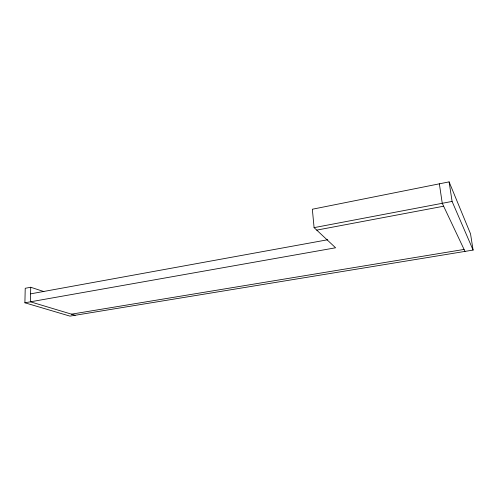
<?xml version="1.0" encoding="UTF-8"?>
<svg xmlns="http://www.w3.org/2000/svg" width="498" height="498" viewBox="0 0 498 498"><rect width="100%" height="100%" fill="white"/><g stroke="black" fill="none" stroke-linecap="round" stroke-linejoin="round"><path stroke-width="0.75" d="M24.9 302.79L335.59 247.786L314.089 227.642L312.339 209.235L449.103 181.876L470.523 233.823L473.1 250.077L69.969 316.124L24.9 302.79L25.224 288.286L30.727 287.259L30.434 301.813L75.192 315.271M314.089 227.642L452.091 201.429L473.1 250.077M316.734 230.12L443.637 206.216M30.596 293.857L327.752 239.743M71.5 314.163L464.068 249.43M30.727 287.259L43.849 291.567M465.008 251.403L442.255 203.296L439.361 183.824M449.103 181.876L452.091 201.429"/></g></svg>
